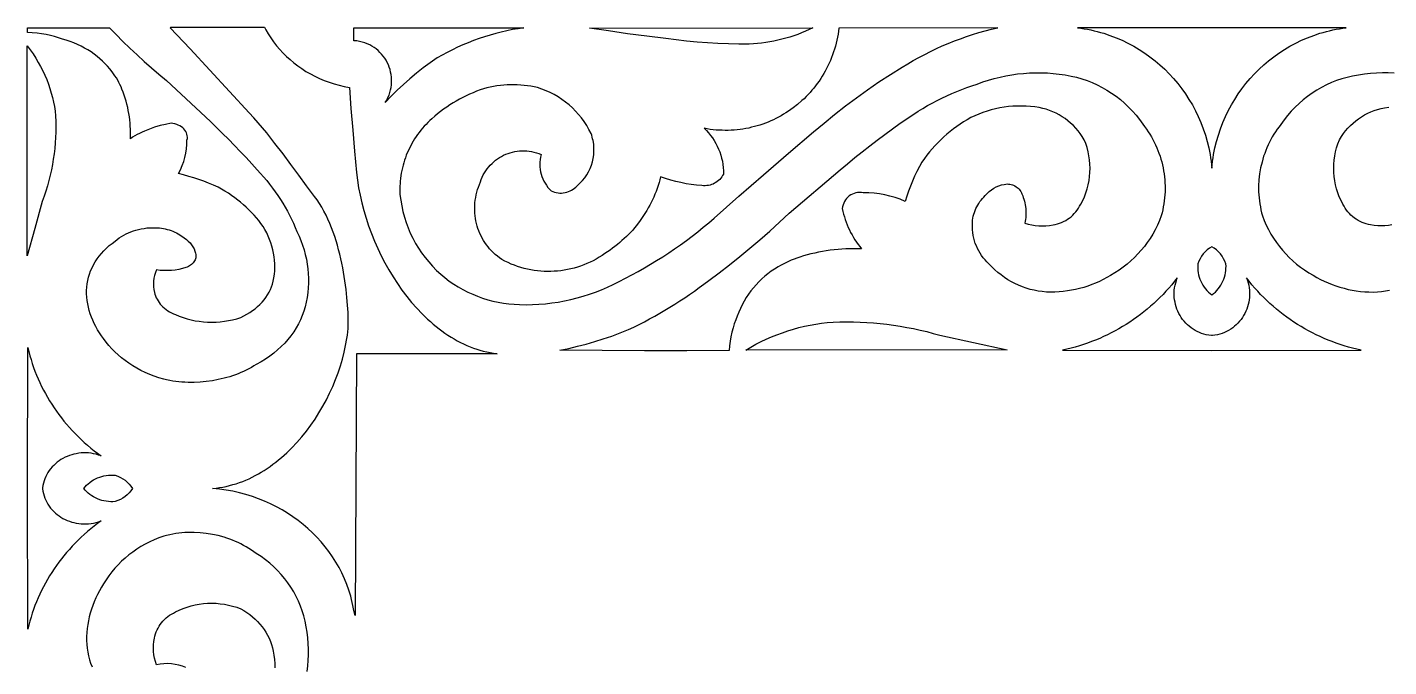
# Model space of a CAD drawing. Extents: x -75 to 228, y -166 to 132.
# Drawn here: x -75 to 67.1, y 65.8 to 132.5 of the extents above; entities that cross this region are included whole.
import ezdxf

# ---------------------------------------------------------------- set-up
doc = ezdxf.new("R2010")
doc.units = 0
doc.header["$MEASUREMENT"] = 0
doc.layers.add('LAYER_2', color=18, linetype='CONTINUOUS')

msp = doc.modelspace()

# ---------------------------------------------------------------- linework, layer by layer
at = {"layer": 'LAYER_2'}
for points in [[(-66.43, 132.45), (-65.72, 131.73), (-65.01, 131.02), (-64.28, 130.32), (-63.54, 129.63), (-62.79, 128.94), (-62.03, 128.26), (-61.26, 127.59), (-60.48, 126.93), (-55.89, 122.66), (-55.25, 122.05), (-54.61, 121.43), (-53.99, 120.81), (-53.37, 120.18), (-52.76, 119.55), (-52.16, 118.91), (-51.57, 118.27), (-50.99, 117.62), (-50.65, 117.26), (-50.33, 116.88), (-50.01, 116.5), (-49.7, 116.12), (-49.41, 115.73), (-49.12, 115.34), (-48.85, 114.94), (-48.58, 114.54), (-48.33, 114.14), (-48.09, 113.73), (-47.85, 113.31), (-47.63, 112.9), (-47.42, 112.48), (-47.22, 112.05), (-47.03, 111.62), (-46.85, 111.19), (-46.63, 110.72), (-46.43, 110.24), (-46.26, 109.76), (-46.11, 109.28), (-45.98, 108.79), (-45.87, 108.3), (-45.78, 107.8), (-45.72, 107.31), (-45.67, 106.81), (-45.65, 106.31), (-45.65, 105.81), (-45.68, 105.32), (-45.72, 104.82), (-45.79, 104.32), (-45.88, 103.82), (-46, 103.33), (-46.13, 102.87), (-46.29, 102.43), (-46.47, 101.99), (-46.69, 101.56), (-46.92, 101.13), (-47.19, 100.72), (-47.48, 100.32), (-47.79, 99.93), (-48.13, 99.56), (-48.49, 99.2), (-48.87, 98.85), (-49.27, 98.51), (-49.69, 98.19), (-50.14, 97.89), (-50.6, 97.6), (-51.09, 97.33), (-51.35, 97.17), (-51.61, 97.02), (-51.87, 96.87), (-52.15, 96.73), (-52.42, 96.6), (-52.7, 96.48), (-52.98, 96.36), (-53.27, 96.25), (-53.56, 96.15), (-53.86, 96.05), (-54.16, 95.96), (-54.46, 95.88), (-55.07, 95.74), (-55.68, 95.62), (-56.31, 95.54), (-56.94, 95.48), (-57.58, 95.46), (-58.22, 95.46), (-58.54, 95.47), (-58.86, 95.49), (-59.18, 95.52), (-59.5, 95.56), (-59.81, 95.6), (-60.13, 95.65), (-60.45, 95.71), (-60.76, 95.78), (-61.26, 95.93), (-61.74, 96.1), (-62.22, 96.29), (-62.68, 96.49), (-63.13, 96.71), (-63.56, 96.94), (-63.98, 97.19), (-64.39, 97.45), (-64.78, 97.73), (-65.15, 98.02), (-65.51, 98.32), (-65.85, 98.64), (-66.18, 98.96), (-66.48, 99.3), (-66.77, 99.66), (-67.04, 100.02), (-67.26, 100.32), (-67.47, 100.64), (-67.67, 100.95), (-67.85, 101.28), (-68.01, 101.6), (-68.16, 101.93), (-68.3, 102.27), (-68.42, 102.61), (-68.52, 102.95), (-68.61, 103.29), (-68.68, 103.64), (-68.73, 103.99), (-68.77, 104.34), (-68.8, 104.69), (-68.8, 105.04), (-68.79, 105.39), (-68.75, 105.74), (-68.69, 106.08), (-68.61, 106.42), (-68.51, 106.75), (-68.38, 107.08), (-68.24, 107.4), (-68.08, 107.72), (-67.9, 108.03), (-67.7, 108.33), (-67.48, 108.62), (-67.25, 108.91), (-66.99, 109.19), (-66.72, 109.46), (-66.44, 109.72), (-66.13, 109.96), (-65.81, 110.2), (-65.61, 110.37), (-65.39, 110.53), (-65.17, 110.68), (-64.93, 110.81), (-64.69, 110.94), (-64.44, 111.06), (-64.19, 111.16), (-63.92, 111.26), (-63.65, 111.34), (-63.38, 111.41), (-63.1, 111.47), (-62.81, 111.52), (-62.52, 111.56), (-62.23, 111.58), (-61.94, 111.59), (-61.64, 111.59), (-61.43, 111.58), (-61.21, 111.57), (-61, 111.54), (-60.79, 111.51), (-60.59, 111.47), (-60.38, 111.42), (-60.19, 111.36), (-59.99, 111.3), (-59.8, 111.22), (-59.61, 111.14), (-59.43, 111.06), (-59.26, 110.96), (-59.09, 110.86), (-58.92, 110.75), (-58.76, 110.64), (-58.61, 110.52), (-58.39, 110.36), (-58.19, 110.18), (-58, 110), (-57.84, 109.8), (-57.7, 109.59), (-57.59, 109.38), (-57.5, 109.15), (-57.43, 108.92), (-57.41, 108.8), (-57.4, 108.69), (-57.4, 108.57), (-57.41, 108.46), (-57.44, 108.35), (-57.48, 108.24), (-57.53, 108.14), (-57.6, 108.03), (-57.67, 107.94), (-57.75, 107.85), (-57.85, 107.76), (-57.95, 107.68), (-58.06, 107.61), (-58.18, 107.54), (-58.31, 107.49), (-58.45, 107.44), (-58.81, 107.32), (-59.19, 107.23), (-59.57, 107.17), (-59.96, 107.12), (-60.35, 107.11), (-60.74, 107.11), (-61.14, 107.14), (-61.52, 107.2), (-61.63, 106.91), (-61.71, 106.62), (-61.77, 106.32), (-61.81, 106.03), (-61.82, 105.73), (-61.81, 105.43), (-61.77, 105.13), (-61.71, 104.84), (-61.67, 104.65), (-61.61, 104.47), (-61.54, 104.29), (-61.45, 104.12), (-61.35, 103.95), (-61.24, 103.78), (-61.12, 103.62), (-60.98, 103.47), (-60.84, 103.33), (-60.68, 103.19), (-60.51, 103.05), (-60.34, 102.93), (-60.15, 102.81), (-59.95, 102.71), (-59.75, 102.61), (-59.54, 102.52), (-59.14, 102.35), (-58.73, 102.21), (-58.32, 102.08), (-57.9, 101.98), (-57.47, 101.89), (-57.04, 101.83), (-56.61, 101.78), (-56.17, 101.75), (-55.73, 101.74), (-55.29, 101.75), (-54.86, 101.78), (-54.42, 101.83), (-53.99, 101.9), (-53.56, 101.99), (-53.14, 102.1), (-52.72, 102.23), (-52.39, 102.39), (-52.08, 102.56), (-51.78, 102.74), (-51.49, 102.94), (-51.22, 103.14), (-50.96, 103.36), (-50.72, 103.59), (-50.49, 103.82), (-50.28, 104.07), (-50.09, 104.32), (-49.92, 104.58), (-49.76, 104.85), (-49.62, 105.13), (-49.5, 105.41), (-49.4, 105.7), (-49.32, 106), (-49.26, 106.36), (-49.21, 106.73), (-49.17, 107.1), (-49.16, 107.47), (-49.17, 107.83), (-49.19, 108.2), (-49.23, 108.56), (-49.29, 108.93), (-49.36, 109.29), (-49.46, 109.65), (-49.57, 110), (-49.7, 110.36), (-49.85, 110.71), (-50.01, 111.05), (-50.19, 111.39), (-50.39, 111.73), (-50.61, 112.03), (-50.84, 112.33), (-51.08, 112.62), (-51.33, 112.9), (-51.59, 113.18), (-51.86, 113.46), (-52.14, 113.72), (-52.43, 113.98), (-52.73, 114.24), (-53.03, 114.48), (-53.35, 114.72), (-53.68, 114.95), (-54.01, 115.18), (-54.36, 115.4), (-54.71, 115.61), (-55.07, 115.81), (-55.56, 116.03), (-56.07, 116.23), (-56.58, 116.43), (-57.09, 116.61), (-57.62, 116.78), (-58.14, 116.94), (-58.68, 117.09), (-59.22, 117.23), (-59.01, 117.64), (-58.82, 118.07), (-58.67, 118.5), (-58.54, 118.93), (-58.44, 119.38), (-58.37, 119.82), (-58.33, 120.27), (-58.33, 120.72), (-58.29, 120.88), (-58.28, 121.04), (-58.3, 121.19), (-58.33, 121.34), (-58.38, 121.49), (-58.46, 121.63), (-58.55, 121.77), (-58.65, 121.89), (-58.77, 122.01), (-58.91, 122.12), (-59.06, 122.21), (-59.23, 122.29), (-59.4, 122.36), (-59.59, 122.42), (-59.79, 122.46), (-59.99, 122.48), (-60.57, 122.37), (-61.14, 122.24), (-61.7, 122.07), (-62.24, 121.88), (-62.76, 121.67), (-63.02, 121.55), (-63.27, 121.43), (-63.52, 121.3), (-63.76, 121.16), (-64, 121.02), (-64.23, 120.87), (-64.22, 121.2), (-64.22, 121.53), (-64.22, 121.86), (-64.24, 122.18), (-64.26, 122.51), (-64.29, 122.84), (-64.34, 123.16), (-64.39, 123.49), (-64.45, 123.81), (-64.51, 124.14), (-64.59, 124.46), (-64.68, 124.78), (-64.77, 125.1), (-64.88, 125.41), (-64.99, 125.73), (-65.11, 126.05), (-65.21, 126.28), (-65.32, 126.52), (-65.43, 126.75), (-65.56, 126.98), (-65.69, 127.21), (-65.84, 127.43), (-65.99, 127.65), (-66.15, 127.86), (-66.37, 128.15), (-66.61, 128.43), (-66.86, 128.7), (-67.13, 128.97), (-67.41, 129.22), (-67.71, 129.46), (-68.02, 129.69), (-68.34, 129.92), (-68.68, 130.13), (-69.02, 130.33), (-69.38, 130.52), (-69.75, 130.69), (-70.13, 130.86), (-70.52, 131.01), (-70.92, 131.15), (-71.33, 131.27), (-71.73, 131.4), (-72.14, 131.52), (-72.58, 131.63), (-73.03, 131.73), (-73.5, 131.81), (-73.98, 131.88), (-74.47, 131.93), (-74.97, 131.96), (-74.97, 132.45)], [(-50.23, 132.5), (-50.09, 132.23), (-49.84, 131.8), (-49.57, 131.38), (-49.29, 130.97), (-48.98, 130.57), (-48.65, 130.19), (-48.31, 129.82), (-47.95, 129.46), (-47.57, 129.12), (-47.18, 128.79), (-46.77, 128.47), (-46.35, 128.18), (-45.91, 127.9), (-45.45, 127.64), (-44.99, 127.39), (-44.5, 127.16), (-44.01, 126.96), (-43.5, 126.77), (-42.98, 126.6), (-42.45, 126.46), (-41.91, 126.33), (-41.36, 126.23), (-41.21, 124.01), (-41.03, 121.78), (-40.84, 119.56), (-40.63, 117.35), (-40.54, 116.56), (-40.41, 115.76), (-40.26, 114.97), (-40.08, 114.17), (-39.87, 113.37), (-39.63, 112.57), (-39.37, 111.77), (-39.08, 110.99), (-38.76, 110.2), (-38.42, 109.43), (-38.06, 108.67), (-37.67, 107.92), (-37.26, 107.18), (-36.82, 106.47), (-36.37, 105.77), (-35.89, 105.09), (-35.39, 104.43), (-34.88, 103.8), (-34.34, 103.19), (-33.79, 102.61), (-33.5, 102.33), (-33.22, 102.05), (-32.92, 101.79), (-32.63, 101.53), (-32.33, 101.29), (-32.02, 101.05), (-31.72, 100.82), (-31.4, 100.59), (-31.09, 100.38), (-30.77, 100.18), (-30.45, 99.99), (-30.12, 99.8), (-29.79, 99.63), (-29.46, 99.47), (-29.12, 99.31), (-28.78, 99.17), (-28.44, 99.04), (-28.09, 98.92), (-27.75, 98.81), (-27.4, 98.72), (-27.04, 98.63), (-26.69, 98.56), (-26.33, 98.5), (-25.97, 98.45), (-40.63, 98.45), (-40.78, 71.13), (-40.89, 71.53), (-40.94, 71.85), (-41.01, 72.18), (-41.08, 72.5), (-41.15, 72.82), (-41.24, 73.14), (-41.43, 73.77), (-41.65, 74.38), (-41.89, 74.98), (-42.17, 75.58), (-42.46, 76.15), (-42.79, 76.71), (-43.14, 77.26), (-43.51, 77.8), (-43.91, 78.31), (-44.32, 78.81), (-44.76, 79.3), (-45.23, 79.76), (-45.71, 80.21), (-46.21, 80.64), (-46.73, 81.05), (-47.27, 81.44), (-47.83, 81.81), (-48.4, 82.16), (-48.99, 82.48), (-49.6, 82.78), (-50.22, 83.06), (-50.85, 83.32), (-51.5, 83.55), (-52.17, 83.76), (-52.84, 83.94), (-53.53, 84.1), (-54.23, 84.22), (-54.93, 84.32), (-55.65, 84.4), (-55.29, 84.43), (-54.93, 84.48), (-54.58, 84.54), (-54.23, 84.61), (-53.88, 84.69), (-53.53, 84.79), (-53.19, 84.89), (-52.85, 85.01), (-52.51, 85.13), (-52.18, 85.27), (-51.85, 85.41), (-51.53, 85.57), (-51.2, 85.73), (-50.88, 85.91), (-50.57, 86.09), (-50.26, 86.28), (-49.95, 86.49), (-49.65, 86.69), (-49.35, 86.91), (-49.05, 87.14), (-48.76, 87.37), (-48.47, 87.61), (-47.91, 88.11), (-47.37, 88.64), (-46.85, 89.2), (-46.35, 89.78), (-45.86, 90.38), (-45.4, 91), (-44.96, 91.63), (-44.55, 92.29), (-44.15, 92.96), (-43.78, 93.64), (-43.44, 94.33), (-43.12, 95.03), (-42.82, 95.74), (-42.56, 96.45), (-42.32, 97.17), (-42.1, 97.89), (-41.92, 98.61), (-41.77, 99.32), (-41.64, 100.03), (-41.59, 100.39), (-41.55, 100.74), (-41.52, 101.09), (-41.49, 101.44), (-41.5, 102.06), (-41.52, 102.75), (-41.57, 103.5), (-41.63, 104.31), (-41.72, 105.16), (-41.84, 106.04), (-41.99, 106.96), (-42.07, 107.42), (-42.16, 107.89), (-42.27, 108.35), (-42.38, 108.82), (-42.5, 109.29), (-42.62, 109.76), (-42.76, 110.23), (-42.91, 110.69), (-43.07, 111.14), (-43.24, 111.59), (-43.42, 112.04), (-43.61, 112.48), (-43.81, 112.9), (-44.03, 113.32), (-44.25, 113.72), (-44.49, 114.12), (-44.75, 114.49), (-45.01, 114.86), (-45.84, 115.96), (-46.66, 117.06), (-47.48, 118.17), (-48.3, 119.28), (-49.15, 120.38), (-49.58, 120.93), (-50.01, 121.47), (-50.45, 122), (-50.9, 122.53), (-51.36, 123.05), (-51.83, 123.57), (-53.88, 125.8), (-55.94, 128.03), (-58.01, 130.24), (-60.09, 132.45), (-60, 132.5)], [(-40.91, 132.45), (-40.89, 132.45), (-23.16, 132.45), (-23.76, 132.35), (-24.35, 132.25), (-24.94, 132.13), (-25.53, 131.99), (-26.11, 131.84), (-26.69, 131.68), (-27.27, 131.5), (-27.84, 131.31), (-28.41, 131.11), (-28.97, 130.89), (-29.53, 130.66), (-30.08, 130.41), (-30.62, 130.15), (-31.16, 129.88), (-31.7, 129.59), (-32.22, 129.3), (-32.96, 128.79), (-33.68, 128.26), (-34.38, 127.71), (-35.07, 127.13), (-35.73, 126.54), (-36.38, 125.93), (-37.02, 125.3), (-37.63, 124.65), (-37.48, 124.9), (-37.35, 125.16), (-37.24, 125.42), (-37.15, 125.69), (-37.07, 125.96), (-37.02, 126.23), (-36.98, 126.5), (-36.97, 126.77), (-36.97, 127.04), (-36.98, 127.3), (-37.02, 127.57), (-37.07, 127.83), (-37.13, 128.08), (-37.21, 128.33), (-37.31, 128.58), (-37.42, 128.82), (-37.55, 129.05), (-37.69, 129.27), (-37.84, 129.49), (-38.01, 129.69), (-38.19, 129.88), (-38.38, 130.07), (-38.58, 130.24), (-38.8, 130.39), (-39.02, 130.54), (-39.26, 130.67), (-39.51, 130.78), (-39.76, 130.88), (-40.03, 130.96), (-40.31, 131.02), (-40.59, 131.07), (-40.89, 131.09), (-40.91, 131.09)], [(9.71, 132.42), (9.67, 132.09), (9.62, 131.77), (9.56, 131.45), (9.49, 131.14), (9.42, 130.83), (9.34, 130.52), (9.25, 130.22), (9.15, 129.92), (9.05, 129.62), (8.94, 129.33), (8.82, 129.04), (8.7, 128.75), (8.57, 128.48), (8.43, 128.2), (8.28, 127.93), (8.13, 127.66), (7.98, 127.4), (7.81, 127.14), (7.64, 126.89), (7.46, 126.64), (7.28, 126.4), (7.1, 126.16), (6.9, 125.93), (6.7, 125.7), (6.5, 125.48), (6.29, 125.26), (6.07, 125.05), (5.86, 124.85), (5.4, 124.45), (4.93, 124.08), (4.44, 123.74), (4.19, 123.58), (3.93, 123.42), (3.67, 123.27), (3.41, 123.12), (3.14, 122.99), (2.87, 122.85), (2.6, 122.73), (2.32, 122.61), (2.04, 122.5), (1.76, 122.4), (1.47, 122.3), (1.18, 122.21), (0.89, 122.13), (0.6, 122.06), (0.3, 121.99), (0, 121.93), (-0.3, 121.88), (-0.6, 121.84), (-0.91, 121.8), (-1.22, 121.77), (-1.52, 121.76), (-1.83, 121.74), (-2.15, 121.74), (-2.46, 121.75), (-2.77, 121.76), (-3.09, 121.78), (-3.41, 121.81), (-3.72, 121.85), (-4.04, 121.9), (-4.36, 121.96), (-4.12, 121.72), (-3.89, 121.47), (-3.68, 121.22), (-3.48, 120.95), (-3.3, 120.67), (-3.13, 120.39), (-2.98, 120.09), (-2.84, 119.79), (-2.72, 119.49), (-2.61, 119.17), (-2.53, 118.85), (-2.45, 118.53), (-2.4, 118.2), (-2.36, 117.87), (-2.34, 117.53), (-2.33, 117.19), (-2.42, 117.04), (-2.51, 116.89), (-2.61, 116.75), (-2.73, 116.62), (-2.85, 116.5), (-2.98, 116.4), (-3.12, 116.3), (-3.27, 116.22), (-3.42, 116.14), (-3.58, 116.08), (-3.74, 116.03), (-3.9, 116), (-4.07, 115.98), (-4.24, 115.97), (-4.42, 115.97), (-4.59, 115.99), (-5.14, 116.03), (-5.69, 116.1), (-6.23, 116.18), (-6.77, 116.29), (-7.31, 116.41), (-7.84, 116.56), (-8.37, 116.72), (-8.89, 116.91), (-8.97, 116.6), (-9.06, 116.29), (-9.15, 115.98), (-9.26, 115.68), (-9.37, 115.38), (-9.49, 115.09), (-9.61, 114.79), (-9.74, 114.51), (-9.88, 114.22), (-10.02, 113.94), (-10.18, 113.66), (-10.33, 113.39), (-10.67, 112.85), (-11.02, 112.34), (-11.41, 111.83), (-11.61, 111.59), (-11.81, 111.35), (-12.02, 111.12), (-12.24, 110.89), (-12.46, 110.67), (-12.69, 110.45), (-12.93, 110.24), (-13.16, 110.03), (-13.41, 109.83), (-13.66, 109.63), (-13.91, 109.44), (-14.17, 109.26), (-14.44, 109.08), (-14.7, 108.91), (-15, 108.7), (-15.31, 108.51), (-15.62, 108.32), (-15.94, 108.15), (-16.26, 107.99), (-16.58, 107.85), (-16.91, 107.71), (-17.25, 107.59), (-17.58, 107.48), (-17.92, 107.38), (-18.26, 107.29), (-18.61, 107.22), (-18.95, 107.15), (-19.3, 107.1), (-19.65, 107.06), (-20, 107.04), (-20.35, 107.02), (-20.7, 107.02), (-21.05, 107.03), (-21.4, 107.05), (-21.75, 107.09), (-22.1, 107.13), (-22.45, 107.19), (-22.8, 107.26), (-23.14, 107.35), (-23.48, 107.44), (-23.82, 107.55), (-24.16, 107.67), (-24.49, 107.8), (-24.82, 107.95), (-25.15, 108.11), (-25.47, 108.28), (-25.71, 108.44), (-25.93, 108.61), (-26.15, 108.79), (-26.35, 108.98), (-26.55, 109.18), (-26.74, 109.38), (-26.91, 109.6), (-27.08, 109.82), (-27.23, 110.04), (-27.38, 110.27), (-27.52, 110.51), (-27.64, 110.75), (-27.76, 111), (-27.86, 111.25), (-27.96, 111.5), (-28.04, 111.76), (-28.11, 112.02), (-28.17, 112.29), (-28.22, 112.56), (-28.26, 112.83), (-28.28, 113.1), (-28.3, 113.37), (-28.3, 113.65), (-28.29, 113.92), (-28.27, 114.2), (-28.24, 114.47), (-28.19, 114.75), (-28.14, 115.02), (-28.07, 115.29), (-27.99, 115.57), (-27.89, 115.83), (-27.79, 116.1), (-27.71, 116.36), (-27.62, 116.61), (-27.52, 116.85), (-27.4, 117.09), (-27.27, 117.31), (-27.14, 117.53), (-26.99, 117.74), (-26.83, 117.93), (-26.67, 118.12), (-26.49, 118.3), (-26.31, 118.47), (-26.12, 118.62), (-25.92, 118.77), (-25.71, 118.91), (-25.5, 119.03), (-25.28, 119.15), (-25.05, 119.25), (-24.82, 119.34), (-24.59, 119.41), (-24.35, 119.48), (-24.11, 119.53), (-23.87, 119.57), (-23.62, 119.6), (-23.37, 119.61), (-23.12, 119.62), (-22.87, 119.6), (-22.62, 119.57), (-22.36, 119.53), (-22.11, 119.48), (-21.86, 119.41), (-21.61, 119.32), (-21.36, 119.22), (-21.42, 118.96), (-21.47, 118.7), (-21.49, 118.44), (-21.5, 118.19), (-21.49, 117.93), (-21.47, 117.67), (-21.42, 117.42), (-21.36, 117.17), (-21.29, 116.93), (-21.2, 116.69), (-21.09, 116.45), (-20.96, 116.23), (-20.82, 116.01), (-20.67, 115.8), (-20.5, 115.61), (-20.31, 115.42), (-20.14, 115.35), (-19.96, 115.29), (-19.78, 115.25), (-19.6, 115.22), (-19.41, 115.2), (-19.23, 115.2), (-19.05, 115.22), (-18.87, 115.25), (-18.69, 115.29), (-18.52, 115.35), (-18.35, 115.42), (-18.19, 115.5), (-18.03, 115.6), (-17.88, 115.71), (-17.74, 115.83), (-17.6, 115.97), (-17.46, 116.09), (-17.32, 116.22), (-17.05, 116.5), (-16.82, 116.79), (-16.6, 117.1), (-16.42, 117.42), (-16.25, 117.76), (-16.12, 118.1), (-16.01, 118.45), (-15.93, 118.82), (-15.88, 119.18), (-15.85, 119.55), (-15.85, 119.93), (-15.88, 120.3), (-15.94, 120.68), (-15.99, 120.86), (-16.03, 121.05), (-16.09, 121.23), (-16.16, 121.41), (-16.37, 121.84), (-16.61, 122.26), (-16.87, 122.66), (-17.15, 123.04), (-17.45, 123.41), (-17.77, 123.76), (-18.1, 124.09), (-18.45, 124.41), (-18.82, 124.7), (-19.2, 124.98), (-19.59, 125.24), (-20, 125.47), (-20.42, 125.69), (-20.85, 125.88), (-21.29, 126.05), (-21.75, 126.2), (-22.1, 126.28), (-22.45, 126.34), (-22.8, 126.4), (-23.15, 126.44), (-23.5, 126.47), (-23.86, 126.49), (-24.21, 126.5), (-24.56, 126.5), (-24.92, 126.49), (-25.27, 126.47), (-25.62, 126.43), (-25.98, 126.39), (-26.33, 126.33), (-26.67, 126.26), (-27.02, 126.18), (-27.37, 126.09), (-27.74, 125.96), (-28.11, 125.82), (-28.47, 125.67), (-28.83, 125.52), (-29.19, 125.35), (-29.54, 125.18), (-29.88, 124.99), (-30.23, 124.8), (-30.56, 124.6), (-30.89, 124.39), (-31.22, 124.17), (-31.54, 123.94), (-31.86, 123.71), (-32.17, 123.46), (-32.47, 123.21), (-32.77, 122.95), (-32.98, 122.76), (-33.18, 122.57), (-33.37, 122.37), (-33.56, 122.17), (-33.75, 121.96), (-33.92, 121.75), (-34.1, 121.53), (-34.26, 121.31), (-34.42, 121.09), (-34.57, 120.86), (-34.71, 120.62), (-34.85, 120.38), (-34.98, 120.14), (-35.11, 119.9), (-35.22, 119.65), (-35.33, 119.4), (-35.44, 119.14), (-35.53, 118.89), (-35.62, 118.63), (-35.7, 118.36), (-35.78, 118.1), (-35.85, 117.83), (-35.91, 117.56), (-35.96, 117.29), (-36, 117.02), (-36.04, 116.74), (-36.07, 116.46), (-36.09, 116.19), (-36.1, 115.91), (-36.11, 115.63), (-36.11, 115.35), (-36.1, 115.07), (-36.02, 114.46), (-35.92, 113.87), (-35.8, 113.28), (-35.64, 112.7), (-35.46, 112.13), (-35.25, 111.57), (-35.02, 111.02), (-34.76, 110.49), (-34.48, 109.96), (-34.17, 109.45), (-33.84, 108.96), (-33.48, 108.48), (-33.1, 108.02), (-32.7, 107.57), (-32.28, 107.14), (-31.84, 106.74), (-31.4, 106.38), (-30.95, 106.03), (-30.48, 105.71), (-30.01, 105.42), (-29.52, 105.14), (-29.02, 104.88), (-28.51, 104.65), (-28, 104.44), (-27.47, 104.25), (-26.94, 104.08), (-26.39, 103.94), (-25.85, 103.82), (-25.29, 103.72), (-24.74, 103.65), (-24.18, 103.6), (-23.61, 103.57), (-22.94, 103.56), (-22.26, 103.57), (-21.59, 103.61), (-20.92, 103.66), (-20.25, 103.74), (-19.58, 103.83), (-18.92, 103.95), (-18.27, 104.1), (-17.62, 104.26), (-16.97, 104.44), (-16.33, 104.65), (-15.7, 104.87), (-15.07, 105.12), (-14.45, 105.39), (-13.84, 105.68), (-13.23, 105.99), (-12.57, 106.32), (-11.9, 106.67), (-11.24, 107.02), (-10.59, 107.39), (-9.95, 107.77), (-9.31, 108.16), (-8.68, 108.55), (-8.05, 108.96), (-7.43, 109.38), (-6.82, 109.81), (-6.21, 110.25), (-5.61, 110.7), (-5.02, 111.16), (-4.44, 111.63), (-3.86, 112.11), (-3.29, 112.6), (-0.72, 114.87), (1.86, 117.12), (4.46, 119.36), (7.06, 121.58), (8.16, 122.51), (9.27, 123.41), (10.4, 124.29), (11.55, 125.15), (12.71, 125.98), (13.89, 126.79), (15.09, 127.57), (16.31, 128.33), (16.89, 128.68), (17.47, 129.03), (18.07, 129.36), (18.67, 129.67), (19.27, 129.98), (19.89, 130.27), (20.5, 130.55), (21.13, 130.81), (21.76, 131.07), (22.39, 131.3), (23.03, 131.53), (23.67, 131.74), (24.32, 131.94), (24.97, 132.12), (25.63, 132.29), (26.29, 132.45)], [(-16.31, 132.42), (7, 132.45), (6.61, 132.26), (6.21, 132.08), (5.82, 131.92), (5.41, 131.76), (5.01, 131.62), (4.6, 131.48), (4.18, 131.36), (3.77, 131.25), (3.35, 131.15), (2.93, 131.05), (2.51, 130.97), (2.08, 130.91), (1.65, 130.85), (1.23, 130.8), (0.79, 130.77), (0.36, 130.75), (-0.73, 130.74), (-1.82, 130.76), (-2.91, 130.8), (-4, 130.86), (-5.09, 130.95), (-6.18, 131.05), (-7.27, 131.18), (-8.35, 131.33), (-10.34, 131.57), (-12.34, 131.83), (-14.32, 132.12)], [(48.64, 117.81), (48.67, 118.16), (48.71, 118.52), (48.76, 118.87), (48.82, 119.22), (48.89, 119.56), (48.96, 119.91), (49.12, 120.59), (49.32, 121.25), (49.54, 121.91), (49.78, 122.55), (50.05, 123.18), (50.35, 123.79), (50.67, 124.39), (51.02, 124.98), (51.39, 125.54), (51.78, 126.09), (52.19, 126.63), (52.63, 127.14), (53.08, 127.64), (53.56, 128.11), (54.05, 128.57), (54.56, 129.01), (55.1, 129.42), (55.64, 129.81), (56.21, 130.18), (56.79, 130.52), (57.39, 130.84), (58, 131.14), (58.63, 131.41), (59.27, 131.65), (59.92, 131.87), (60.25, 131.96), (60.59, 132.06), (60.92, 132.14), (61.26, 132.22), (61.61, 132.29), (61.95, 132.35), (62.3, 132.4), (62.65, 132.45), (48.64, 132.45), (34.62, 132.45), (34.97, 132.4), (35.32, 132.35), (35.67, 132.29), (36.01, 132.22), (36.35, 132.14), (36.68, 132.06), (37.02, 131.96), (37.35, 131.87), (38, 131.65), (38.64, 131.41), (39.27, 131.14), (39.88, 130.84), (40.48, 130.52), (41.06, 130.18), (41.63, 129.81), (42.18, 129.42), (42.71, 129.01), (43.22, 128.57), (43.72, 128.11), (44.19, 127.64), (44.65, 127.14), (45.08, 126.63), (45.49, 126.09), (45.89, 125.54), (46.25, 124.98), (46.6, 124.39), (46.92, 123.79), (47.22, 123.18), (47.49, 122.55), (47.74, 121.91), (47.96, 121.25), (48.15, 120.59), (48.31, 119.91), (48.38, 119.56), (48.45, 119.22), (48.51, 118.87), (48.56, 118.52), (48.6, 118.16)], [(-73.43, 114.32), (-74.2, 111.49), (-74.99, 108.67), (-75, 130.56), (-74.69, 130.14), (-74.39, 129.71), (-74.11, 129.28), (-73.85, 128.84), (-73.6, 128.4), (-73.37, 127.95), (-73.16, 127.5), (-72.97, 127.04), (-72.79, 126.58), (-72.63, 126.11), (-72.49, 125.64), (-72.36, 125.17), (-72.25, 124.69), (-72.16, 124.22), (-72.09, 123.73), (-72.04, 123.25), (-72.02, 122.68), (-72.01, 122.12), (-72.02, 121.55), (-72.04, 120.99), (-72.08, 120.43), (-72.13, 119.86), (-72.2, 119.3), (-72.28, 118.74), (-72.37, 118.18), (-72.48, 117.63), (-72.61, 117.07), (-72.74, 116.52), (-72.89, 115.96), (-73.06, 115.41), (-73.24, 114.87)], [(41.43, 122.38), (41.62, 122.13), (41.81, 121.87), (41.99, 121.6), (42.16, 121.34), (42.33, 121.06), (42.48, 120.79), (42.63, 120.51), (42.76, 120.22), (42.89, 119.93), (43.01, 119.64), (43.12, 119.35), (43.23, 119.05), (43.32, 118.75), (43.41, 118.45), (43.48, 118.14), (43.55, 117.84), (43.6, 117.53), (43.65, 117.22), (43.69, 116.91), (43.72, 116.59), (43.74, 116.28), (43.76, 115.96), (43.76, 115.65), (43.75, 115.33), (43.73, 115.02), (43.71, 114.7), (43.67, 114.39), (43.63, 114.07), (43.57, 113.76), (43.51, 113.44), (43.44, 113.13), (43.35, 112.82), (43.16, 112.33), (42.95, 111.85), (42.72, 111.38), (42.47, 110.92), (42.19, 110.48), (41.9, 110.05), (41.59, 109.64), (41.27, 109.23), (40.92, 108.85), (40.56, 108.48), (40.18, 108.12), (39.79, 107.79), (39.38, 107.47), (38.96, 107.16), (38.52, 106.88), (38.07, 106.62), (37.69, 106.39), (37.3, 106.19), (36.9, 105.99), (36.5, 105.81), (36.1, 105.65), (35.68, 105.5), (35.27, 105.37), (34.84, 105.25), (34.42, 105.15), (33.99, 105.06), (33.56, 104.99), (33.12, 104.94), (32.69, 104.9), (32.25, 104.88), (31.81, 104.87), (31.37, 104.88), (30.94, 104.92), (30.51, 104.98), (30.09, 105.06), (29.68, 105.16), (29.27, 105.28), (28.87, 105.42), (28.47, 105.58), (28.08, 105.76), (27.71, 105.96), (27.34, 106.17), (26.98, 106.41), (26.64, 106.66), (26.3, 106.93), (25.98, 107.21), (25.67, 107.51), (25.37, 107.83), (25.16, 108.03), (24.97, 108.24), (24.78, 108.46), (24.61, 108.69), (24.45, 108.93), (24.31, 109.18), (24.17, 109.43), (24.06, 109.69), (23.95, 109.96), (23.86, 110.23), (23.79, 110.51), (23.73, 110.79), (23.68, 111.08), (23.65, 111.36), (23.64, 111.65), (23.64, 111.95), (23.65, 112.16), (23.67, 112.37), (23.7, 112.58), (23.74, 112.79), (23.8, 112.99), (23.86, 113.19), (23.93, 113.39), (24.01, 113.58), (24.1, 113.77), (24.2, 113.95), (24.31, 114.13), (24.43, 114.31), (24.55, 114.48), (24.69, 114.64), (24.83, 114.79), (24.98, 114.94), (25.18, 115.16), (25.4, 115.36), (25.63, 115.54), (25.87, 115.7), (26.13, 115.84), (26.4, 115.96), (26.68, 116.05), (26.97, 116.11), (27.12, 116.14), (27.26, 116.15), (27.4, 116.14), (27.54, 116.13), (27.68, 116.1), (27.82, 116.06), (27.95, 116.01), (28.07, 115.95), (28.2, 115.87), (28.31, 115.79), (28.42, 115.7), (28.52, 115.6), (28.61, 115.49), (28.69, 115.37), (28.76, 115.24), (28.82, 115.11), (28.9, 114.93), (28.96, 114.74), (29.02, 114.56), (29.07, 114.37), (29.12, 114.18), (29.16, 113.99), (29.21, 113.61), (29.23, 113.22), (29.23, 113.03), (29.23, 112.84), (29.21, 112.64), (29.19, 112.45), (29.16, 112.26), (29.12, 112.06), (29.48, 111.96), (29.84, 111.88), (30.21, 111.82), (30.58, 111.78), (30.95, 111.77), (31.32, 111.78), (31.69, 111.82), (32.06, 111.88), (32.29, 111.92), (32.52, 111.98), (32.74, 112.05), (32.96, 112.14), (33.17, 112.24), (33.38, 112.34), (33.57, 112.47), (33.76, 112.6), (33.95, 112.74), (34.12, 112.9), (34.28, 113.06), (34.44, 113.24), (34.58, 113.42), (34.72, 113.62), (34.84, 113.82), (34.95, 114.03), (35.16, 114.42), (35.34, 114.82), (35.49, 115.23), (35.62, 115.65), (35.73, 116.07), (35.82, 116.5), (35.88, 116.92), (35.91, 117.36), (35.92, 117.79), (35.91, 118.22), (35.87, 118.66), (35.81, 119.09), (35.72, 119.51), (35.61, 119.94), (35.47, 120.36), (35.31, 120.77), (35.11, 121.09), (34.9, 121.4), (34.67, 121.7), (34.43, 121.98), (34.18, 122.25), (33.9, 122.51), (33.62, 122.75), (33.33, 122.97), (33.02, 123.17), (32.7, 123.36), (32.38, 123.54), (32.04, 123.69), (31.7, 123.83), (31.34, 123.95), (30.98, 124.04), (30.61, 124.12), (30.16, 124.19), (29.7, 124.24), (29.24, 124.27), (28.78, 124.28), (28.33, 124.28), (27.87, 124.26), (27.41, 124.22), (26.96, 124.16), (26.51, 124.08), (26.06, 123.99), (25.62, 123.88), (25.18, 123.75), (24.75, 123.61), (24.32, 123.44), (23.89, 123.26), (23.47, 123.07), (23.1, 122.85), (22.73, 122.63), (22.36, 122.39), (22.01, 122.14), (21.66, 121.89), (21.32, 121.62), (20.98, 121.34), (20.66, 121.06), (20.34, 120.76), (20.04, 120.46), (19.74, 120.14), (19.45, 119.82), (19.17, 119.49), (18.9, 119.15), (18.63, 118.8), (18.38, 118.44), (18.11, 117.96), (17.86, 117.46), (17.61, 116.95), (17.39, 116.44), (17.17, 115.93), (16.97, 115.41), (16.79, 114.88), (16.62, 114.34), (16.1, 114.55), (15.57, 114.74), (15.03, 114.89), (14.49, 115.01), (13.94, 115.11), (13.38, 115.18), (12.82, 115.22), (12.26, 115.23), (12.06, 115.26), (11.87, 115.27), (11.67, 115.25), (11.48, 115.22), (11.3, 115.17), (11.12, 115.1), (10.96, 115.01), (10.8, 114.9), (10.65, 114.78), (10.52, 114.65), (10.4, 114.5), (10.3, 114.34), (10.21, 114.16), (10.14, 113.98), (10.09, 113.78), (10.06, 113.58), (10.13, 113.29), (10.2, 113.01), (10.28, 112.72), (10.37, 112.44), (10.47, 112.17), (10.57, 111.89), (10.69, 111.62), (10.81, 111.36), (10.94, 111.1), (11.08, 110.84), (11.23, 110.58), (11.38, 110.34), (11.54, 110.09), (11.71, 109.85), (11.89, 109.62), (12.07, 109.39), (11.66, 109.4), (11.25, 109.4), (10.84, 109.4), (10.43, 109.38), (10.03, 109.36), (9.62, 109.33), (9.21, 109.29), (8.81, 109.24), (8.4, 109.18), (8, 109.11), (7.6, 109.03), (7.2, 108.95), (6.8, 108.85), (6.41, 108.75), (6.01, 108.64), (5.62, 108.52), (5.32, 108.42), (5.03, 108.31), (4.74, 108.2), (4.45, 108.08), (4.17, 107.94), (3.9, 107.8), (3.62, 107.65), (3.36, 107.5), (3, 107.28), (2.65, 107.04), (2.31, 106.79), (1.98, 106.52), (1.67, 106.24), (1.36, 105.95), (1.07, 105.64), (0.79, 105.33), (0.53, 104.99), (0.28, 104.65), (0.05, 104.3), (-0.17, 103.93), (-0.38, 103.56), (-0.56, 103.17), (-0.74, 102.77), (-0.89, 102.37), (-1.06, 101.98), (-1.21, 101.57), (-1.34, 101.14), (-1.46, 100.69), (-1.56, 100.22), (-1.65, 99.75), (-1.71, 99.27), (-1.75, 98.78), (-6.17, 98.75), (-10.58, 98.75), (-14.99, 98.77), (-19.41, 98.81), (-18.49, 99), (-17.58, 99.22), (-16.67, 99.45), (-15.77, 99.71), (-14.88, 99.99), (-13.99, 100.29), (-13.11, 100.62), (-12.24, 100.96), (-11.69, 101.23), (-11.14, 101.5), (-10.59, 101.78), (-10.05, 102.07), (-9.51, 102.37), (-8.98, 102.67), (-8.45, 102.98), (-7.92, 103.29), (-7.4, 103.62), (-6.89, 103.95), (-6.37, 104.29), (-5.87, 104.63), (-5.36, 104.98), (-4.86, 105.34), (-4.37, 105.71), (-3.88, 106.08), (-2.78, 106.9), (-1.7, 107.73), (-0.63, 108.59), (0.43, 109.46), (1.47, 110.34), (2.5, 111.24), (3.52, 112.16), (4.52, 113.1), (9.84, 117.64), (10.6, 118.27), (11.37, 118.9), (12.15, 119.51), (12.93, 120.12), (13.72, 120.73), (14.51, 121.32), (15.31, 121.9), (16.12, 122.48), (16.58, 122.81), (17.05, 123.13), (17.52, 123.45), (18, 123.75), (18.48, 124.04), (18.97, 124.32), (19.46, 124.59), (19.96, 124.85), (20.47, 125.11), (20.98, 125.35), (21.5, 125.58), (22.01, 125.8), (22.54, 126.01), (23.07, 126.21), (23.6, 126.39), (24.14, 126.57), (24.73, 126.79), (25.32, 126.98), (25.92, 127.15), (26.53, 127.3), (27.14, 127.43), (27.75, 127.54), (28.36, 127.63), (28.98, 127.69), (29.6, 127.73), (30.22, 127.75), (30.84, 127.75), (31.47, 127.73), (32.09, 127.68), (32.71, 127.61), (33.33, 127.53), (33.94, 127.41), (34.51, 127.28), (35.07, 127.13), (35.62, 126.94), (36.15, 126.73), (36.68, 126.49), (37.19, 126.23), (37.69, 125.95), (38.17, 125.64), (38.64, 125.31), (39.09, 124.95), (39.53, 124.58), (39.95, 124.18), (40.35, 123.76), (40.73, 123.32), (41.09, 122.86)], [(48.64, 104.58), (48.82, 104.72), (49, 104.88), (49.16, 105.04), (49.31, 105.22), (49.45, 105.4), (49.58, 105.6), (49.69, 105.8), (49.79, 106), (49.88, 106.22), (49.96, 106.44), (50.02, 106.66), (50.06, 106.89), (50.1, 107.12), (50.11, 107.35), (50.12, 107.59), (50.1, 107.82), (49.99, 108.1), (49.86, 108.36), (49.7, 108.61), (49.53, 108.85), (49.33, 109.07), (49.12, 109.27), (48.89, 109.45), (48.64, 109.61), (48.39, 109.45), (48.15, 109.27), (47.94, 109.07), (47.74, 108.85), (47.57, 108.61), (47.41, 108.36), (47.28, 108.1), (47.17, 107.82), (47.16, 107.59), (47.16, 107.35), (47.18, 107.12), (47.21, 106.89), (47.25, 106.66), (47.31, 106.44), (47.39, 106.22), (47.48, 106), (47.58, 105.8), (47.69, 105.6), (47.82, 105.4), (47.96, 105.22), (48.11, 105.04), (48.27, 104.88), (48.45, 104.72)], [(48.64, 98.77), (64.22, 98.81), (63.77, 98.91), (63.33, 99.02), (62.89, 99.14), (62.46, 99.27), (62.03, 99.4), (61.6, 99.55), (61.18, 99.71), (60.76, 99.87), (60.35, 100.04), (59.94, 100.23), (59.53, 100.42), (59.13, 100.62), (58.73, 100.83), (58.34, 101.05), (57.95, 101.27), (57.57, 101.51), (57.19, 101.75), (56.82, 102), (56.45, 102.26), (56.09, 102.53), (55.73, 102.81), (55.38, 103.09), (55.04, 103.39), (54.7, 103.69), (54.37, 103.99), (54.05, 104.31), (53.73, 104.63), (53.42, 104.96), (53.11, 105.3), (52.81, 105.64), (52.52, 106), (52.24, 106.35), (52.34, 106.1), (52.42, 105.84), (52.48, 105.58), (52.52, 105.33), (52.56, 105.07), (52.57, 104.81), (52.57, 104.56), (52.56, 104.31), (52.53, 104.06), (52.49, 103.81), (52.43, 103.57), (52.36, 103.33), (52.28, 103.1), (52.18, 102.87), (52.07, 102.65), (51.95, 102.43), (51.82, 102.22), (51.68, 102.02), (51.53, 101.83), (51.36, 101.65), (51.19, 101.47), (51, 101.31), (50.81, 101.15), (50.6, 101.01), (50.39, 100.88), (50.17, 100.76), (49.94, 100.66), (49.71, 100.56), (49.46, 100.48), (49.21, 100.42), (48.95, 100.37), (48.69, 100.33), (48.64, 100.34), (48.59, 100.33), (48.32, 100.37), (48.06, 100.42), (47.81, 100.48), (47.57, 100.56), (47.33, 100.66), (47.1, 100.76), (46.88, 100.88), (46.67, 101.01), (46.46, 101.15), (46.27, 101.31), (46.08, 101.47), (45.91, 101.65), (45.75, 101.83), (45.59, 102.02), (45.45, 102.22), (45.32, 102.43), (45.2, 102.65), (45.09, 102.87), (44.99, 103.1), (44.91, 103.33), (44.84, 103.57), (44.79, 103.81), (44.74, 104.06), (44.71, 104.31), (44.7, 104.56), (44.7, 104.81), (44.72, 105.07), (44.75, 105.33), (44.79, 105.58), (44.86, 105.84), (44.94, 106.1), (45.03, 106.35), (44.75, 106), (44.46, 105.64), (44.16, 105.3), (43.85, 104.96), (43.54, 104.63), (43.22, 104.31), (42.9, 103.99), (42.57, 103.69), (42.23, 103.39), (41.89, 103.09), (41.54, 102.81), (41.18, 102.53), (40.82, 102.26), (40.45, 102), (40.08, 101.75), (39.71, 101.51), (39.32, 101.27), (38.93, 101.05), (38.54, 100.83), (38.14, 100.62), (37.74, 100.42), (37.34, 100.23), (36.93, 100.04), (36.51, 99.87), (36.09, 99.71), (35.67, 99.55), (35.24, 99.4), (34.81, 99.27), (34.38, 99.14), (33.94, 99.02), (33.5, 98.91), (33.06, 98.81)], [(20.24, 100.38), (23.76, 99.62), (27.29, 98.84), (0, 98.83), (0.52, 99.14), (1.05, 99.43), (1.59, 99.71), (2.13, 99.97), (2.68, 100.21), (3.24, 100.43), (3.81, 100.64), (4.38, 100.84), (4.96, 101.01), (5.54, 101.17), (6.12, 101.31), (6.71, 101.44), (7.31, 101.54), (7.9, 101.63), (8.5, 101.7), (9.11, 101.75), (9.81, 101.77), (10.52, 101.78), (11.22, 101.77), (11.92, 101.75), (12.63, 101.71), (13.33, 101.66), (14.03, 101.6), (14.73, 101.52), (15.42, 101.42), (16.12, 101.32), (16.81, 101.19), (17.5, 101.06), (18.19, 100.91), (18.88, 100.75), (19.56, 100.57)], [(-74.98, 84.4), (-74.93, 99.08), (-74.83, 98.66), (-74.72, 98.24), (-74.6, 97.83), (-74.47, 97.42), (-74.33, 97.02), (-74.19, 96.61), (-74.03, 96.22), (-73.86, 95.82), (-73.69, 95.43), (-73.5, 95.04), (-73.31, 94.66), (-73.1, 94.28), (-72.89, 93.91), (-72.67, 93.54), (-72.44, 93.17), (-72.2, 92.81), (-71.96, 92.45), (-71.7, 92.1), (-71.44, 91.76), (-71.17, 91.42), (-70.89, 91.08), (-70.6, 90.75), (-70.31, 90.43), (-70, 90.11), (-69.69, 89.8), (-69.37, 89.49), (-69.05, 89.19), (-68.71, 88.9), (-68.37, 88.61), (-68.02, 88.33), (-67.66, 88.06), (-67.3, 87.79), (-67.56, 87.88), (-67.82, 87.96), (-68.08, 88.02), (-68.34, 88.06), (-68.6, 88.09), (-68.86, 88.1), (-69.12, 88.1), (-69.37, 88.09), (-69.63, 88.06), (-69.88, 88.02), (-70.12, 87.97), (-70.36, 87.9), (-70.6, 87.83), (-70.83, 87.74), (-71.05, 87.64), (-71.27, 87.52), (-71.48, 87.4), (-71.68, 87.26), (-71.88, 87.12), (-72.06, 86.96), (-72.24, 86.8), (-72.41, 86.63), (-72.56, 86.44), (-72.71, 86.25), (-72.84, 86.05), (-72.96, 85.84), (-73.07, 85.63), (-73.16, 85.4), (-73.24, 85.17), (-73.31, 84.94), (-73.36, 84.69), (-73.39, 84.44), (-73.39, 84.4), (-73.39, 84.35), (-73.36, 84.1), (-73.31, 83.86), (-73.24, 83.62), (-73.16, 83.39), (-73.07, 83.17), (-72.96, 82.95), (-72.84, 82.74), (-72.71, 82.54), (-72.56, 82.35), (-72.41, 82.17), (-72.24, 82), (-72.06, 81.83), (-71.88, 81.68), (-71.68, 81.53), (-71.48, 81.4), (-71.27, 81.27), (-71.05, 81.16), (-70.83, 81.06), (-70.6, 80.97), (-70.36, 80.89), (-70.12, 80.83), (-69.88, 80.77), (-69.63, 80.73), (-69.37, 80.7), (-69.12, 80.69), (-68.86, 80.69), (-68.6, 80.71), (-68.34, 80.74), (-68.08, 80.78), (-67.82, 80.84), (-67.56, 80.91), (-67.3, 81), (-67.66, 80.74), (-68.02, 80.46), (-68.37, 80.18), (-68.71, 79.9), (-69.05, 79.6), (-69.37, 79.3), (-69.69, 79), (-70, 78.68), (-70.31, 78.37), (-70.6, 78.04), (-70.89, 77.71), (-71.17, 77.38), (-71.44, 77.04), (-71.7, 76.69), (-71.96, 76.34), (-72.2, 75.99), (-72.44, 75.62), (-72.67, 75.26), (-72.89, 74.89), (-73.1, 74.52), (-73.31, 74.14), (-73.5, 73.75), (-73.69, 73.37), (-73.86, 72.98), (-74.03, 72.58), (-74.19, 72.18), (-74.33, 71.78), (-74.47, 71.37), (-74.6, 70.97), (-74.72, 70.55), (-74.83, 70.14), (-74.93, 69.72)], [(-69.1, 84.4), (-68.95, 84.57), (-68.8, 84.74), (-68.63, 84.89), (-68.45, 85.03), (-68.26, 85.17), (-68.07, 85.29), (-67.87, 85.39), (-67.66, 85.49), (-67.44, 85.57), (-67.22, 85.64), (-66.99, 85.7), (-66.76, 85.74), (-66.53, 85.77), (-66.29, 85.79), (-66.06, 85.79), (-65.82, 85.78), (-65.54, 85.67), (-65.27, 85.55), (-65.02, 85.4), (-64.78, 85.24), (-64.56, 85.05), (-64.36, 84.85), (-64.17, 84.63), (-64.01, 84.4), (-64.17, 84.16), (-64.36, 83.94), (-64.56, 83.74), (-64.78, 83.56), (-65.02, 83.39), (-65.27, 83.25), (-65.54, 83.12), (-65.82, 83.02), (-66.06, 83.01), (-66.29, 83.01), (-66.53, 83.02), (-66.76, 83.05), (-66.99, 83.1), (-67.22, 83.15), (-67.44, 83.22), (-67.66, 83.31), (-67.87, 83.4), (-68.07, 83.51), (-68.26, 83.63), (-68.45, 83.76), (-68.63, 83.9), (-68.8, 84.06), (-68.95, 84.22)]]:
    msp.add_lwpolyline(points, close=True, dxfattribs=at)
for points in [[(67.67, 127.72), (67.05, 127.74), (66.43, 127.74), (65.81, 127.71), (65.19, 127.67), (64.57, 127.6), (63.95, 127.51), (63.33, 127.4), (62.76, 127.27), (62.2, 127.11), (61.66, 126.93), (61.12, 126.72), (60.59, 126.48), (60.08, 126.22), (59.58, 125.94), (59.1, 125.63), (58.63, 125.29), (58.18, 124.94), (57.74, 124.56), (57.32, 124.17), (56.92, 123.75), (56.54, 123.31), (56.18, 122.85), (55.85, 122.37), (55.65, 122.12), (55.46, 121.86), (55.28, 121.6), (55.11, 121.33), (54.94, 121.06), (54.79, 120.78), (54.64, 120.5), (54.51, 120.22), (54.38, 119.93), (54.26, 119.64), (54.15, 119.34), (54.04, 119.05), (53.87, 118.44), (53.72, 117.83), (53.62, 117.22), (53.55, 116.59), (53.52, 115.96), (53.52, 115.33), (53.54, 115.02), (53.56, 114.7), (53.6, 114.39), (53.64, 114.07), (53.7, 113.76), (53.76, 113.44), (53.83, 113.13), (53.92, 112.82), (54.11, 112.33), (54.32, 111.85), (54.55, 111.39), (54.8, 110.93), (55.08, 110.49), (55.37, 110.06), (55.68, 109.64), (56, 109.24), (56.35, 108.86), (56.71, 108.49), (57.09, 108.13), (57.48, 107.8), (57.89, 107.48), (58.31, 107.18), (58.75, 106.89), (59.2, 106.63), (59.58, 106.41), (59.97, 106.2), (60.37, 106.01), (60.77, 105.83), (61.18, 105.66), (61.59, 105.52), (62.01, 105.38), (62.43, 105.27), (62.85, 105.16), (63.28, 105.08), (63.71, 105.01), (64.15, 104.95), (64.59, 104.91), (65.02, 104.89), (65.46, 104.88), (65.91, 104.89), (66.34, 104.93), (66.76, 104.99), (67.18, 105.08)], [(67.43, 111.88), (67.06, 111.82), (66.69, 111.79), (66.32, 111.78), (65.95, 111.79), (65.58, 111.82), (65.21, 111.88), (64.98, 111.93), (64.75, 111.99), (64.53, 112.06), (64.31, 112.14), (64.1, 112.24), (63.9, 112.35), (63.7, 112.47), (63.51, 112.6), (63.33, 112.75), (63.15, 112.9), (62.99, 113.07), (62.83, 113.24), (62.69, 113.43), (62.55, 113.62), (62.43, 113.82), (62.32, 114.03), (62.12, 114.42), (61.94, 114.82), (61.78, 115.23), (61.65, 115.65), (61.54, 116.07), (61.46, 116.49), (61.4, 116.92), (61.36, 117.35), (61.35, 117.79), (61.36, 118.22), (61.4, 118.65), (61.46, 119.08), (61.55, 119.51), (61.66, 119.93), (61.8, 120.35), (61.96, 120.76), (62.16, 121.09), (62.37, 121.4), (62.6, 121.69), (62.84, 121.98), (63.1, 122.24), (63.37, 122.5), (63.65, 122.74), (63.94, 122.96), (64.25, 123.16), (64.57, 123.35), (64.9, 123.53), (65.23, 123.68), (65.58, 123.82), (65.93, 123.93), (66.29, 124.03), (66.66, 124.11), (67.11, 124.18)], [(-45.78, 65.3), (-45.72, 65.88), (-45.67, 66.46), (-45.65, 67.05), (-45.65, 67.63), (-45.68, 68.22), (-45.72, 68.81), (-45.79, 69.39), (-45.88, 69.97), (-46, 70.55), (-46.13, 71.09), (-46.29, 71.61), (-46.47, 72.13), (-46.69, 72.64), (-46.92, 73.13), (-47.19, 73.61), (-47.48, 74.08), (-47.79, 74.54), (-48.13, 74.98), (-48.49, 75.41), (-48.87, 75.82), (-49.27, 76.21), (-49.69, 76.59), (-50.14, 76.95), (-50.6, 77.29), (-51.09, 77.6), (-51.35, 77.79), (-51.61, 77.97), (-51.87, 78.14), (-52.15, 78.3), (-52.42, 78.45), (-52.7, 78.6), (-52.98, 78.74), (-53.27, 78.87), (-53.56, 78.99), (-53.86, 79.1), (-54.16, 79.21), (-54.46, 79.3), (-55.07, 79.47), (-55.68, 79.6), (-56.31, 79.7), (-56.94, 79.77), (-57.58, 79.8), (-58.22, 79.8), (-58.54, 79.78), (-58.86, 79.76), (-59.18, 79.72), (-59.5, 79.68), (-59.81, 79.63), (-60.13, 79.57), (-60.45, 79.5), (-60.76, 79.42), (-61.26, 79.24), (-61.74, 79.04), (-62.22, 78.82), (-62.68, 78.58), (-63.13, 78.33), (-63.56, 78.05), (-63.98, 77.76), (-64.39, 77.46), (-64.78, 77.13), (-65.15, 76.79), (-65.51, 76.44), (-65.85, 76.06), (-66.18, 75.68), (-66.48, 75.28), (-66.77, 74.87), (-67.04, 74.44), (-67.26, 74.08), (-67.47, 73.72), (-67.67, 73.34), (-67.85, 72.97), (-68.01, 72.58), (-68.16, 72.19), (-68.3, 71.8), (-68.42, 71.4), (-68.52, 71), (-68.61, 70.6), (-68.68, 70.19), (-68.73, 69.78), (-68.77, 69.37), (-68.8, 68.96), (-68.8, 68.54), (-68.79, 68.13), (-68.75, 67.72), (-68.69, 67.32), (-68.61, 66.92), (-68.51, 66.53), (-68.38, 66.15), (-68.24, 65.77)], [(-58.45, 65.73), (-58.81, 65.86), (-59.19, 65.97), (-59.57, 66.04), (-59.96, 66.09), (-60.35, 66.12), (-60.74, 66.11), (-61.14, 66.07), (-61.52, 66.01), (-61.63, 66.35), (-61.71, 66.69), (-61.77, 67.04), (-61.81, 67.38), (-61.82, 67.73), (-61.81, 68.08), (-61.77, 68.43), (-61.71, 68.78), (-61.67, 69), (-61.61, 69.21), (-61.54, 69.42), (-61.45, 69.63), (-61.35, 69.83), (-61.24, 70.02), (-61.12, 70.21), (-60.98, 70.39), (-60.84, 70.56), (-60.68, 70.72), (-60.51, 70.88), (-60.34, 71.02), (-60.15, 71.16), (-59.95, 71.28), (-59.75, 71.4), (-59.54, 71.51), (-59.14, 71.7), (-58.73, 71.87), (-58.32, 72.01), (-57.9, 72.14), (-57.47, 72.24), (-57.04, 72.32), (-56.61, 72.38), (-56.17, 72.41), (-55.73, 72.42), (-55.29, 72.41), (-54.86, 72.37), (-54.42, 72.31), (-53.99, 72.23), (-53.56, 72.12), (-53.14, 72), (-52.72, 71.84), (-52.39, 71.66), (-52.08, 71.46), (-51.78, 71.24), (-51.49, 71.01), (-51.22, 70.77), (-50.96, 70.52), (-50.72, 70.25), (-50.49, 69.97), (-50.28, 69.69), (-50.09, 69.39), (-49.92, 69.08), (-49.76, 68.76), (-49.62, 68.44), (-49.5, 68.1), (-49.4, 67.76), (-49.32, 67.42), (-49.26, 66.99), (-49.21, 66.56), (-49.17, 66.12), (-49.16, 65.69)]]:
    msp.add_lwpolyline(points, dxfattribs=at)

doc.saveas('drawing.dxf')
